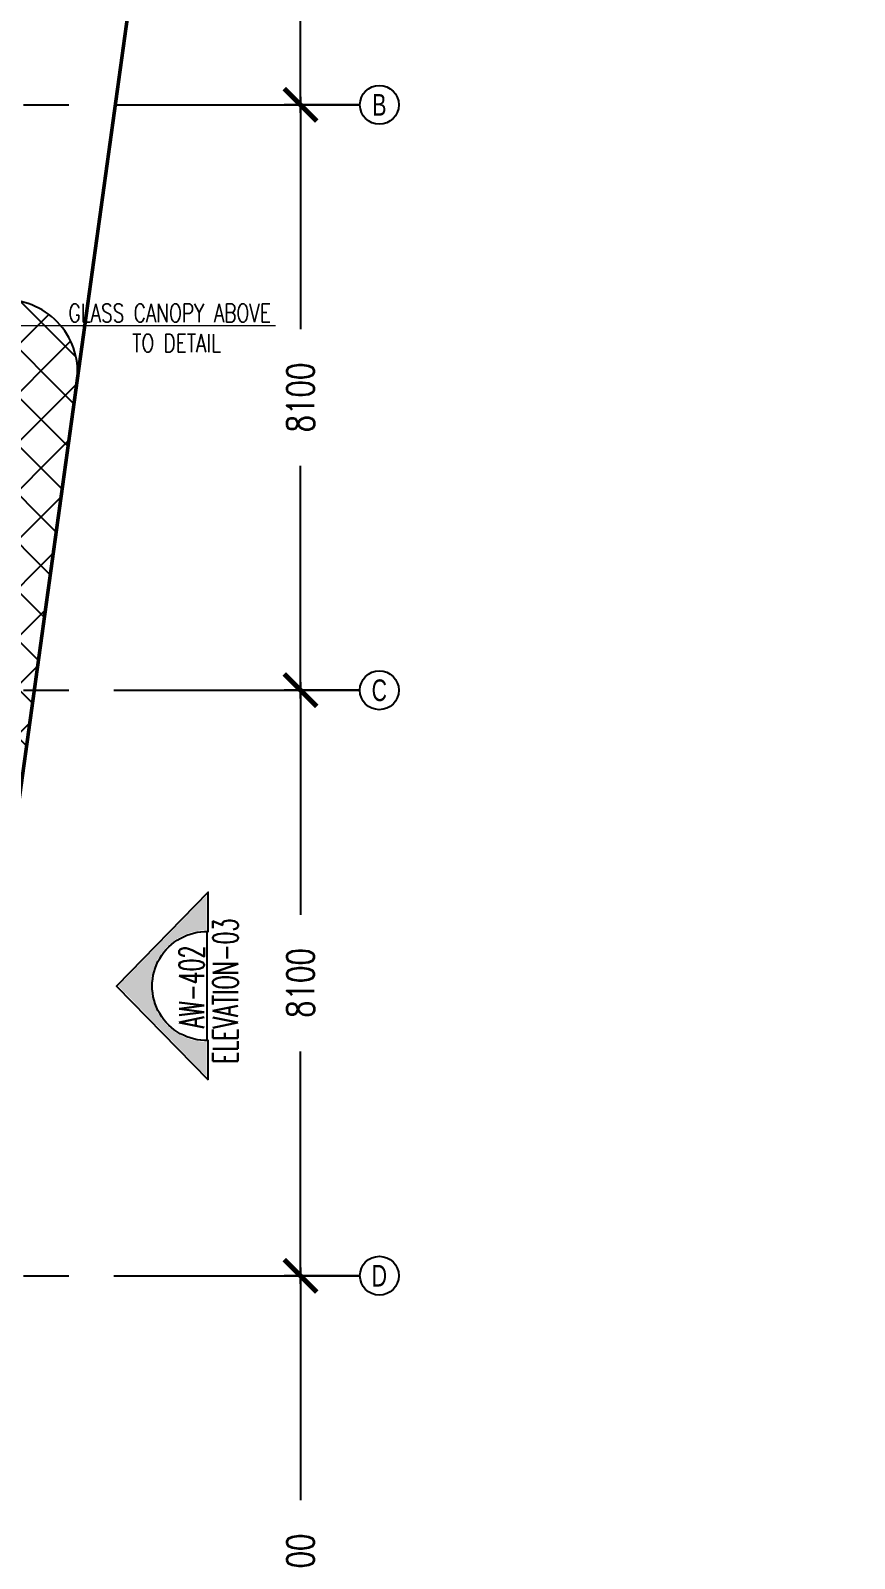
# Model space of a CAD drawing. Header units: millimetres. Extents: x -2076597 to 16308595, y -4402071 to 17875273.
# Drawn here: x -2014541 to -2003142, y -4110642 to -4089504 of the extents above; entities that cross this region are included whole.
import ezdxf
from ezdxf.enums import TextEntityAlignment as Align
from ezdxf.lldxf.tags import DXFTag

# ---------------------------------------------------------------- set-up
doc = ezdxf.new("R2010")
doc.units = ezdxf.units.MM
doc.linetypes.add('CENTER', pattern=[50.8, 31.75, -6.35, 6.35, -6.35])
doc.linetypes.add('CENTER2', pattern=[1.125, 0.75, -0.125, 0.125, -0.125])
for name, color, linetype, lineweight in [('A- LIGHT LINE', 8, 'Continuous', 9), ('A-BOUNDARY LINES', 4, 'Continuous', 25), ('A-DETL-GENF', 92, 'Continuous', 9)]:
    doc.layers.add(name, color=color, linetype=linetype, lineweight=lineweight)
for name, color, linetype in [('A- STAIRSCASE', 1, 'Continuous'), ('A-GRIDTXT', 1, 'Continuous'), ('A-PODIUM LYT ARCH', 85, 'Continuous'), ('a-ref', 5, 'Continuous'), ('A-SITE BOUNDARY', 7, 'CENTER'), ('A-SLAB SINING', 252, 'Continuous'), ('A-TXTROOM', 3, 'Continuous'), ('La-hatch', 8, 'Continuous'), ('LA-KERB', 42, 'Continuous'), ('S-GRID', 252, 'CENTER2')]:
    doc.layers.add(name, color=color, linetype=linetype)
doc.styles.add('ARIAL-GRID', font='arial.ttf', dxfattribs={"width": 0.7, "height": 15})
doc.styles.add('DIM 100', font='romans.shx', dxfattribs={"width": 0.8})
doc.styles.add('ROMANS', font='romans.shx', dxfattribs={"width": 0.75})
tags = doc.linetypes.add('DASHEDX2', pattern=[1.5, 1, -0.5]).pattern_tags.tags
tags[6:7] = [DXFTag(74, 4), DXFTag(75, 0), DXFTag(340, '0'), DXFTag(46, 1.0), DXFTag(50, 0.0), DXFTag(44, 0.0), DXFTag(45, 0.0)]
tags[4:5] = [DXFTag(74, 4), DXFTag(75, 0), DXFTag(340, '0'), DXFTag(46, 1.0), DXFTag(50, 0.0), DXFTag(44, 0.0), DXFTag(45, 0.0)]
doc.dimstyles.new('1_100 MJR', dxfattribs={"dimscale": 100, "dimtxt": 1.75, "dimasz": 1, "dimexe": 1, "dimexo": 0, "dimgap": 0.09, "dimtad": 0, "dimdsep": 46, "dimtxsty": 'DIM 100', "dimblk": 'ARCHTICK', "dimcen": 0.09, "dimdle": 1, "dimclrd": 8, "dimclre": 8, "dimclrt": 256, "dimazin": 0, "dimtfac": 1, "dimtofl": 0, "dimtmove": 1, "dimatfit": 3, "dimfxl": 0, "dimtolj": 1, "dimtzin": 0, "dimlwd": -1, "dimlwe": -1, "dimarcsym": 0})
doc.dimstyles.new('DIMB-200', dxfattribs={"dimscale": 150, "dimtxt": 2.5, "dimasz": 3, "dimexe": 1.5, "dimexo": 0, "dimgap": 3, "dimtad": 0, "dimtoh": 1, "dimdec": 0, "dimzin": 0, "dimdsep": 46, "dimtxsty": 'ROMANS', "dimblk": 'ARCHTICK', "dimcen": 3, "dimdle": 0.75, "dimclrd": 8, "dimclre": 8, "dimclrt": 4, "dimazin": 0, "dimtfac": 1, "dimtdec": 0, "dimtix": 1, "dimtofl": 0, "dimtmove": 2, "dimatfit": 3, "dimldrblk": 'DOT', "dimfxl": 0, "dimtolj": 1, "dimtzin": 0, "dimarcsym": 0})

# ---------------------------------------------------------------- blocks, each defined once
blk = doc.blocks.new('Family - ___-240295-0_ ground floor')
at = {"layer": 'A-SITE BOUNDARY', "ltscale": 100, "const_width": 50}
blk.add_lwpolyline([(83289, 239099), (44096, 242471), (19986, 187452), (76141, 187452)], close=True, dxfattribs=at)
blk = doc.blocks.new('_ArchTick')
at = {"color": 0, "linetype": 'ByBlock', "const_width": 0.15}
blk.add_lwpolyline([(-0.5, -0.5), (0.5, 0.5)], dxfattribs=at)
blk = doc.blocks.new('*D37')
at = {"layer": 'A-BOUNDARY LINES', "color": 8, "lineweight": -2, "transparency": 16777216}
for p, q in [((725528, -986012), (725528, -989504)), ((724848, -986124), (725753, -986124)), ((725528, -994887), (725528, -991395)), ((726351, -994774), (725303, -994774))]:
    blk.add_line(p, q, dxfattribs=at)
at = {"layer": 'Defpoints', "color": 0, "transparency": 16777216}
for p in [(724848, -986124), (725528, -994774), (726351, -994774)]:
    blk.add_point(p, dxfattribs=at)
at = {"layer": 'A-BOUNDARY LINES', "color": 8, "lineweight": -2, "transparency": 16777216, "xscale": 450, "yscale": 450, "zscale": 450}
for p, rotation in [((725528, -986124), 90), ((725528, -994774), 270)]:
    blk.add_blockref('_ArchTick', p, dxfattribs=dict(at, rotation=rotation))
at = {"layer": 'A-BOUNDARY LINES', "color": 4, "transparency": 16777216, "insert": (725528, -990449), "char_height": 375, "attachment_point": 5, "rotation": 90, "style": 'ROMANS'}
blk.add_mtext('\\A1;8650', dxfattribs=at)
blk = doc.blocks.new('_Dot')
at = {"color": 0, "linetype": 'ByBlock', "lineweight": -2}
blk.add_line((-0.5, 0), (-1, 0), dxfattribs=at)
at = {"color": 0, "linetype": 'ByBlock', "const_width": 0.5}
blk.add_lwpolyline([(-0.25, 0, 1), (0.25, 0, 1)], format="xyb", close=True, dxfattribs=at)
blk = doc.blocks.new('*D29')
at = {"layer": 'A-BOUNDARY LINES', "color": 8, "lineweight": -2, "transparency": 16777216}
for p, q in [((724848, -994774), (725753, -994774)), ((725528, -994662), (725528, -997879)), ((725528, -1002987), (725528, -999770)), ((726351, -1002874), (725303, -1002874))]:
    blk.add_line(p, q, dxfattribs=at)
at = {"layer": 'Defpoints', "color": 0, "transparency": 16777216}
for p in [(724848, -994774), (725528, -1002874), (726351, -1002874)]:
    blk.add_point(p, dxfattribs=at)
at = {"layer": 'A-BOUNDARY LINES', "color": 8, "lineweight": -2, "transparency": 16777216, "xscale": 450, "yscale": 450, "zscale": 450}
for p, rotation in [((725528, -994774), 90), ((725528, -1002874), 270)]:
    blk.add_blockref('_ArchTick', p, dxfattribs=dict(at, rotation=rotation))
at = {"layer": 'A-BOUNDARY LINES', "color": 4, "transparency": 16777216, "insert": (725528, -998824), "char_height": 375, "attachment_point": 5, "rotation": 90, "style": 'ROMANS'}
blk.add_mtext('\\A1;8100', dxfattribs=at)
blk = doc.blocks.new('*D30')
at = {"layer": 'A-BOUNDARY LINES', "color": 8, "lineweight": -2, "transparency": 16777216}
for p, q in [((725528, -1002762), (725528, -1005979)), ((724848, -1002874), (725753, -1002874)), ((725528, -1011087), (725528, -1007870)), ((726351, -1010974), (725303, -1010974))]:
    blk.add_line(p, q, dxfattribs=at)
at = {"layer": 'Defpoints', "color": 0, "transparency": 16777216}
for p in [(724848, -1002874), (725528, -1010974), (726351, -1010974)]:
    blk.add_point(p, dxfattribs=at)
at = {"layer": 'A-BOUNDARY LINES', "color": 8, "lineweight": -2, "transparency": 16777216, "xscale": 450, "yscale": 450, "zscale": 450}
for p, rotation in [((725528, -1002874), 90), ((725528, -1010974), 270)]:
    blk.add_blockref('_ArchTick', p, dxfattribs=dict(at, rotation=rotation))
at = {"layer": 'A-BOUNDARY LINES', "color": 4, "transparency": 16777216, "insert": (725528, -1006924), "char_height": 375, "attachment_point": 5, "rotation": 90, "style": 'ROMANS'}
blk.add_mtext('\\A1;8100', dxfattribs=at)
blk = doc.blocks.new('*D31')
at = {"layer": 'A-BOUNDARY LINES', "color": 8, "lineweight": -2, "transparency": 16777216}
for p, q in [((724848, -1010974), (725753, -1010974)), ((725528, -1010862), (725528, -1014079)), ((725528, -1019187), (725528, -1015970)), ((726351, -1019074), (725303, -1019074))]:
    blk.add_line(p, q, dxfattribs=at)
at = {"layer": 'Defpoints', "color": 0, "transparency": 16777216}
for p in [(724848, -1010974), (725528, -1019074), (726351, -1019074)]:
    blk.add_point(p, dxfattribs=at)
at = {"layer": 'A-BOUNDARY LINES', "color": 8, "lineweight": -2, "transparency": 16777216, "xscale": 450, "yscale": 450, "zscale": 450}
for p, rotation in [((725528, -1010974), 90), ((725528, -1019074), 270)]:
    blk.add_blockref('_ArchTick', p, dxfattribs=dict(at, rotation=rotation))
at = {"layer": 'A-BOUNDARY LINES', "color": 4, "transparency": 16777216, "insert": (725528, -1015024), "char_height": 375, "attachment_point": 5, "rotation": 90, "style": 'ROMANS'}
blk.add_mtext('\\A1;8100', dxfattribs=at)
blk = doc.blocks.new('GRNO')
at = {"layer": 'A-GRIDTXT', "color": 8}
blk.add_circle((0, 0), 450, dxfattribs=at)
at = {"layer": 'A-GRIDTXT', "style": 'ARIAL-GRID', "width": 0.7}
blk.add_attdef('01', text='', height=350, dxfattribs=at).set_placement((0, 0), align=Align.MIDDLE_CENTER)
blk = doc.blocks.new('COLUMN 1')
at = {"layer": 'S-GRID', "ltscale": 5000}
for p, q in [((661071.4, -994774.1), (726350.7, -994774.1)), ((661071.4, -1002874.1), (726350.7, -1002874.1)), ((661071.4, -1010974.1), (726350.7, -1010974.1))]:
    blk.add_line(p, q, dxfattribs=at)
at = {"layer": 'A-PODIUM LYT ARCH'}
ref = blk.add_blockref('GRNO', (726619.7, -994774.1), dxfattribs=dict(at, xscale=0.5979073243647236, yscale=0.5979073243647236, zscale=0.5979073243647236))
ref.add_attrib('01', 'B', dxfattribs={"layer": 'A-GRIDTXT', "height": 299, "style": 'ARIAL-GRID', "width": 0.7}).set_placement((726619.7, -994774.1), align=Align.MIDDLE_CENTER)
ref = blk.add_blockref('GRNO', (726618.4, -1002873.8), dxfattribs=dict(at, xscale=0.5979073243647236, yscale=0.5979073243647236, zscale=0.5979073243647236))
ref.add_attrib('01', 'C', dxfattribs={"layer": 'A-GRIDTXT', "height": 299, "style": 'ARIAL-GRID', "width": 0.7}).set_placement((726618.4, -1002873.8), align=Align.MIDDLE_CENTER)
ref = blk.add_blockref('GRNO', (726619.7, -1010974.1), dxfattribs=dict(at, xscale=0.5979073243647236, yscale=0.5979073243647236, zscale=0.5979073243647236))
ref.add_attrib('01', 'D', dxfattribs={"layer": 'A-GRIDTXT', "height": 299, "style": 'ARIAL-GRID', "width": 0.7}).set_placement((726619.7, -1010974.1), align=Align.MIDDLE_CENTER)
at = {"layer": 'A-BOUNDARY LINES'}
for base, p1, p2, picture, middle in [((725527.5, -994774.1), (724848, -986124.1), (726350.7, -994774.1), '*D37', (725527.5, -990449.1)), ((725527.5, -1002874.1), (724848, -994774.1), (726350.7, -1002874.1), '*D29', (725527.5, -998824.1)), ((725527.5, -1010974.1), (724848, -1002874.1), (726350.7, -1010974.1), '*D30', (725527.5, -1006924.1)), ((725527.5, -1019074.1), (724848, -1010974.1), (726350.7, -1019074.1), '*D31', (725527.5, -1015024.1))]:
    dim = blk.add_linear_dim(base=base, p1=p1, p2=p2, angle=90, dimstyle='DIMB-200', dxfattribs=at)
    dim.commit()
    dim.dimension.update_dxf_attribs({"geometry": picture, "text_midpoint": middle})

msp = doc.modelspace()

# ---------------------------------------------------------------- hatches: boundary and pattern name
at = {"layer": 'a-ref'}
msp.add_hatch(color=66, dxfattribs=at).paths.add_polyline_path([(-2013324.8, -4102722.6), (-2012102.9, -4101469.1), (-2012102.9, -4101949.8, 1), (-2012102.9, -4103495.4), (-2012102.9, -4103976.1)])
at = {"layer": 'A-SLAB SINING'}
h = msp.add_hatch(dxfattribs=at)
h.set_pattern_fill('ANSI37', color=256, scale=150)
h.set_pattern_definition([(45, (1802100.65, 14255482.13), (-336.759605, 336.759605), []), (135, (1802100.65, 14255482.13), (-336.759605, -336.759605), [])])
edge = h.paths.add_edge_path()
edge.add_line((-2020847.9, -4093231.1), (-2020847.9, -4095331.1))
edge.add_line((-2020847.9, -4095331.1), (-2017428.2, -4095331.1))
edge.add_arc((-2017445.7, -4096546.3), 1215.3, -7.05624, 89.17634, ccw=False)
edge.add_line((-2016239.5, -4096695.6), (-2020640.2, -4128491.2))
edge.add_line((-2020640.2, -4128491.2), (-2018621.1, -4128491.2))
edge.add_line((-2018621.1, -4128491.2), (-2013898.4, -4094368.2))
edge.add_arc((-2014888.9, -4094231.1), 1000, 352.12015, 450)
edge.add_line((-2014888.9, -4093231.1), (-2020847.9, -4093231.1))

# ---------------------------------------------------------------- linework, layer by layer
at = {"layer": 'a-ref', "color": 3, "linetype": 'Continuous', "ltscale": 1000}
msp.add_lwpolyline([(-2012084.7, -4104020.9), (-2012084.7, -4103477, -1.0244516), (-2012084.7, -4101968.3), (-2012084.7, -4101424.3), (-2013350.3, -4102722.6)], format="xyb", close=True, dxfattribs=at)
at = {"layer": 'La-hatch', "ltscale": 0.1}
msp.add_line((-2012103, -4101968.5), (-2012103, -4103477.2), dxfattribs=at)
at = {"layer": 'LA-KERB'}
msp.add_line((-2018621.1, -4128491.2), (-2013898.4, -4094368.2), dxfattribs=at)
msp.add_arc((-2014888.9, -4094231.1), 1000, 352.12015, 90, dxfattribs=at)

# ---------------------------------------------------------------- block references
at = {"layer": 'A- STAIRSCASE', "linetype": 'DASHEDX2', "ltscale": 500}
msp.add_blockref('COLUMN 1', (-2736334, -3095757), dxfattribs=at)
at = {"layer": 'A-DETL-GENF', "color": 8}
msp.add_blockref('Family - ___-240295-0_ ground floor', (-2094762.5, -4315943.5), dxfattribs=at)

# ---------------------------------------------------------------- texts
at = {"layer": 'A-TXTROOM', "style": 'ROMANS', "width": 0.6}
for s, height, p in [('ELEVATION-03', 347.319, (-2011670.6, -4103799.4)), ('AW-402', 347.32, (-2012139.5, -4103306.9))]:
    msp.add_text(s, height=height, rotation=89.99444, dxfattribs=at).set_placement(p)
at = {"layer": 'A-TXTROOM', "insert": (-2014280.6, -4093286.1, 0), "char_height": 250.282, "width": 3684.893, "attachment_point": 1, "style": 'ROMANS'}
msp.add_mtext('\\pi264.77;GLASS CANOPY ABOVE \\P\\pi1145.2;TO DETAIL ', dxfattribs=at)

# ---------------------------------------------------------------- leaders
at = {"layer": 'A- LIGHT LINE'}
msp.add_leader([(-2021368.2, -4093583.5), (-2011152.2, -4093583.5)], dimstyle='1_100 MJR', dxfattribs=at)

doc.saveas('drawing.dxf')
